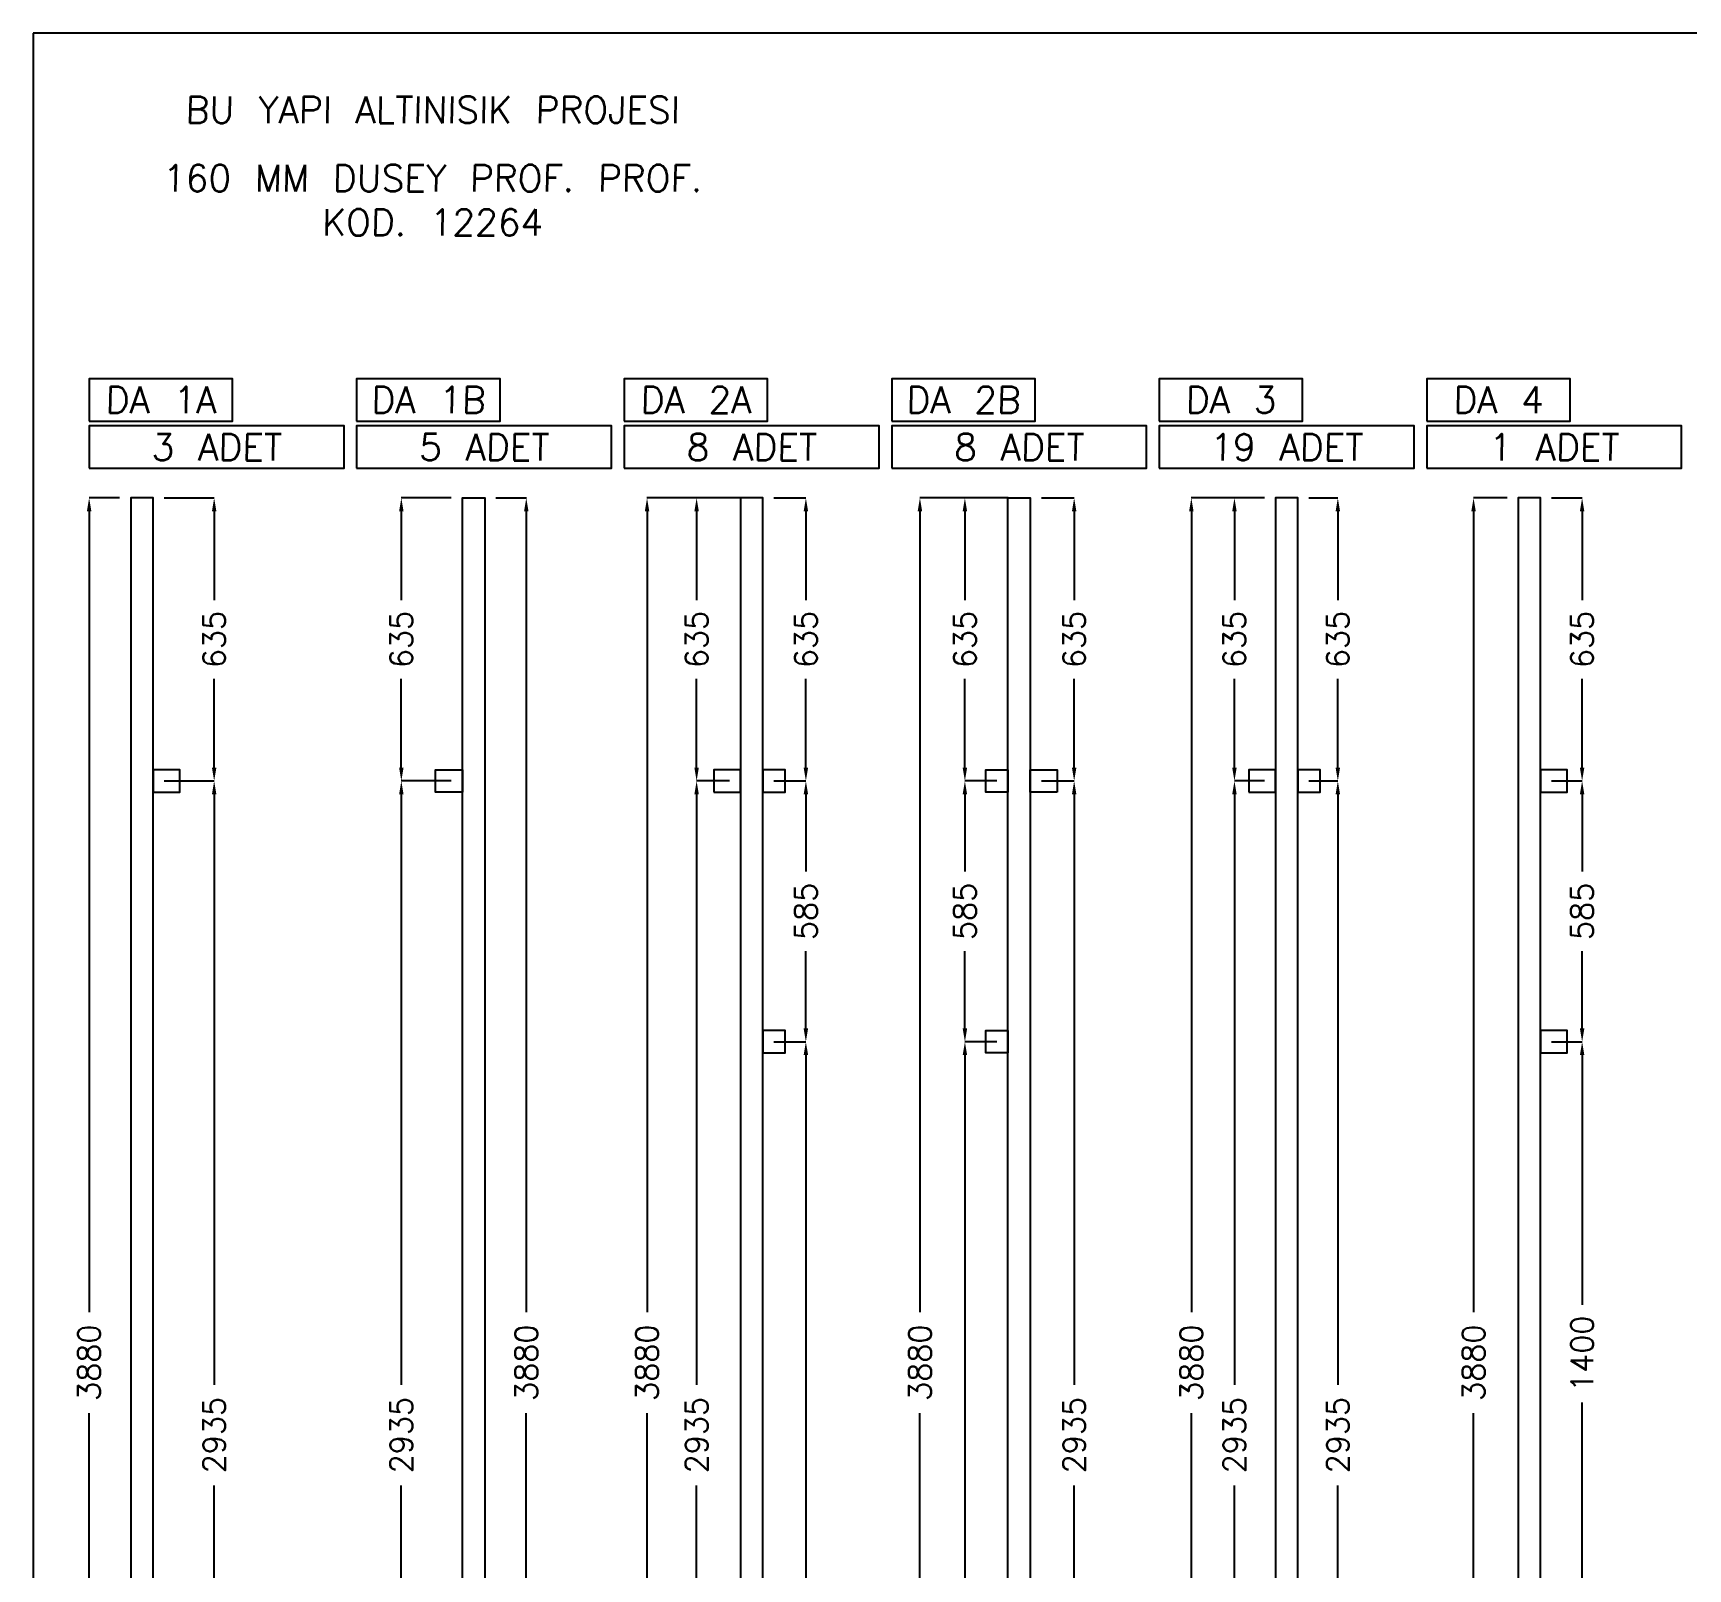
# Model space of a CAD drawing. Header units: millimetres. Extents: x -33420 to 34864, y -1491 to 37154.
# Drawn here: x -19113 to -15401, y 1955 to 5401 of the extents above; entities that cross this region are included whole.
import ezdxf

# ---------------------------------------------------------------- set-up
doc = ezdxf.new("R2010")
doc.units = ezdxf.units.MM
doc.layers.add('- ÖLÇÜ', color=7, linetype='Continuous', lineweight=9)
for name, color, linetype in [('--- KODLAMA', 7, 'Continuous'), ('--- PROF. DÜŞEY', 7, 'Continuous'), ('--- PROF. YATAY', 7, 'Continuous')]:
    doc.layers.add(name, color=color, linetype=linetype)
doc.styles.add('RomanS', font='romans.shx')
doc.styles.add('STL', font='txt.shx', dxfattribs={"oblique": 1})
doc.dimstyles.new('KOMP-ÖLÇÜ', dxfattribs={"dimtxt": 50, "dimasz": 30, "dimexe": 0.18, "dimexo": 25, "dimgap": 25, "dimtad": 0, "dimdec": 0, "dimzin": 0, "dimdsep": 46, "dimtxsty": 'RomanS', "dimcen": 0.09, "dimclrt": 256, "dimadec": 0, "dimazin": 0, "dimtfac": 1, "dimtdec": 0, "dimtofl": 0, "dimtmove": 0, "dimatfit": 3, "dimfxl": 1, "dimtolj": 1, "dimtzin": 0, "dimarcsym": 0})

# ---------------------------------------------------------------- blocks, each defined once
blk = doc.blocks.new('*D87')
at = {"layer": '- ÖLÇÜ', "color": 0, "linetype": 'Continuous', "lineweight": -2, "transparency": 16777216}
for p, q in [((-18074.9, 4357.6), (-18006.4, 4357.6)), ((-18006.6, 4327.6), (-18006.6, 2530.7)), ((-18006.6, 507.6), (-18006.6, 2304.5)), ((-18074.9, 477.6), (-18006.4, 477.6))]:
    blk.add_line(p, q, dxfattribs=at)
at = {"layer": '- ÖLÇÜ', "color": 0, "linetype": 'Continuous', "transparency": 16777216}
for points in [[(-18011.6, 4327.6), (-18001.6, 4327.6), (-18006.6, 4357.6)], [(-18011.6, 507.6), (-18001.6, 507.6), (-18006.6, 477.6)]]:
    blk.add_solid(points, dxfattribs=at)
at = {"layer": 'Defpoints', "color": 0, "linetype": 'Continuous', "transparency": 16777216}
for p in [(-18099.9, 4357.6), (-18006.6, 4357.6), (-18099.9, 477.6)]:
    blk.add_point(p, dxfattribs=at)
at = {"layer": '- ÖLÇÜ', "linetype": 'Continuous', "transparency": 16777216, "insert": (-18006.6, 2417.6), "char_height": 50, "attachment_point": 5, "rotation": 90, "style": 'RomanS'}
blk.add_mtext('\\A1;3880', dxfattribs=at)
blk = doc.blocks.new('*D88')
at = {"layer": '- ÖLÇÜ', "color": 0, "linetype": 'Continuous', "lineweight": -2, "transparency": 16777216}
for p, q in [((-18174.9, 3722.6), (-18287.1, 3722.6)), ((-18286.9, 3692.6), (-18286.9, 2368.2)), ((-18286.9, 817.6), (-18286.9, 2142)), ((-18174.9, 787.6), (-18287.1, 787.6))]:
    blk.add_line(p, q, dxfattribs=at)
at = {"layer": '- ÖLÇÜ', "color": 0, "linetype": 'Continuous', "transparency": 16777216}
for points in [[(-18291.9, 3692.6), (-18281.9, 3692.6), (-18286.9, 3722.6)], [(-18291.9, 817.6), (-18281.9, 817.6), (-18286.9, 787.6)]]:
    blk.add_solid(points, dxfattribs=at)
at = {"layer": 'Defpoints', "color": 0, "linetype": 'Continuous', "transparency": 16777216}
for p in [(-18286.9, 3722.6), (-18149.9, 3722.6), (-18149.9, 787.6)]:
    blk.add_point(p, dxfattribs=at)
at = {"layer": '- ÖLÇÜ', "linetype": 'Continuous', "transparency": 16777216, "insert": (-18286.9, 2255.1), "char_height": 50, "attachment_point": 5, "rotation": 90, "style": 'RomanS'}
blk.add_mtext('\\A1;2935', dxfattribs=at)
blk = doc.blocks.new('*D89')
at = {"layer": '- ÖLÇÜ', "color": 0, "linetype": 'Continuous', "lineweight": -2, "transparency": 16777216}
for p, q in [((-18174.9, 4357.6), (-18287.1, 4357.6)), ((-18286.9, 4327.6), (-18286.9, 4128.2)), ((-18286.9, 3752.6), (-18286.9, 3952)), ((-18174.9, 3722.6), (-18287.1, 3722.6))]:
    blk.add_line(p, q, dxfattribs=at)
at = {"layer": '- ÖLÇÜ', "color": 0, "linetype": 'Continuous', "transparency": 16777216}
for points in [[(-18291.9, 4327.6), (-18281.9, 4327.6), (-18286.9, 4357.6)], [(-18291.9, 3752.6), (-18281.9, 3752.6), (-18286.9, 3722.6)]]:
    blk.add_solid(points, dxfattribs=at)
at = {"layer": 'Defpoints', "color": 0, "linetype": 'Continuous', "transparency": 16777216}
for p in [(-18286.9, 4357.6), (-18149.9, 4357.6), (-18149.9, 3722.6)]:
    blk.add_point(p, dxfattribs=at)
at = {"layer": '- ÖLÇÜ', "linetype": 'Continuous', "transparency": 16777216, "insert": (-18286.9, 4040.1), "char_height": 50, "attachment_point": 5, "rotation": 90, "style": 'RomanS'}
blk.add_mtext('\\A1;635', dxfattribs=at)
blk = doc.blocks.new('*D94')
at = {"layer": '- ÖLÇÜ', "color": 0, "linetype": 'Continuous', "lineweight": -2, "transparency": 16777216}
for p, q in [((-17551.1, 3722.6), (-17624.8, 3722.6)), ((-17624.6, 3692.6), (-17624.6, 2368.2)), ((-17624.6, 817.6), (-17624.6, 2142)), ((-17551.1, 787.6), (-17624.8, 787.6))]:
    blk.add_line(p, q, dxfattribs=at)
at = {"layer": '- ÖLÇÜ', "color": 0, "linetype": 'Continuous', "transparency": 16777216}
for points in [[(-17629.6, 3692.6), (-17619.6, 3692.6), (-17624.6, 3722.6)], [(-17629.6, 817.6), (-17619.6, 817.6), (-17624.6, 787.6)]]:
    blk.add_solid(points, dxfattribs=at)
at = {"layer": 'Defpoints', "color": 0, "linetype": 'Continuous', "transparency": 16777216}
for p in [(-17624.6, 3722.6), (-17526.1, 3722.6), (-17526.1, 787.6)]:
    blk.add_point(p, dxfattribs=at)
at = {"layer": '- ÖLÇÜ', "linetype": 'Continuous', "transparency": 16777216, "insert": (-17624.6, 2255.1), "char_height": 50, "attachment_point": 5, "rotation": 90, "style": 'RomanS'}
blk.add_mtext('\\A1;2935', dxfattribs=at)
blk = doc.blocks.new('*D95')
at = {"layer": '- ÖLÇÜ', "color": 0, "linetype": 'Continuous', "lineweight": -2, "transparency": 16777216}
for p, q in [((-17551.1, 4357.6), (-17624.8, 4357.6)), ((-17624.6, 4327.6), (-17624.6, 4128.2)), ((-17624.6, 3752.6), (-17624.6, 3952)), ((-17551.1, 3722.6), (-17624.8, 3722.6))]:
    blk.add_line(p, q, dxfattribs=at)
at = {"layer": '- ÖLÇÜ', "color": 0, "linetype": 'Continuous', "transparency": 16777216}
for points in [[(-17629.6, 4327.6), (-17619.6, 4327.6), (-17624.6, 4357.6)], [(-17629.6, 3752.6), (-17619.6, 3752.6), (-17624.6, 3722.6)]]:
    blk.add_solid(points, dxfattribs=at)
at = {"layer": 'Defpoints', "color": 0, "linetype": 'Continuous', "transparency": 16777216}
for p in [(-17624.6, 4357.6), (-17526.1, 4357.6), (-17526.1, 3722.6)]:
    blk.add_point(p, dxfattribs=at)
at = {"layer": '- ÖLÇÜ', "linetype": 'Continuous', "transparency": 16777216, "insert": (-17624.6, 4040.1), "char_height": 50, "attachment_point": 5, "rotation": 90, "style": 'RomanS'}
blk.add_mtext('\\A1;635', dxfattribs=at)
blk = doc.blocks.new('*D96')
at = {"layer": '- ÖLÇÜ', "color": 0, "linetype": 'Continuous', "lineweight": -2, "transparency": 16777216}
for p, q in [((-17451.1, 4357.6), (-17379.3, 4357.6)), ((-17379.5, 4327.6), (-17379.5, 4128.2)), ((-17379.5, 3752.6), (-17379.5, 3952)), ((-17451.1, 3722.6), (-17379.3, 3722.6))]:
    blk.add_line(p, q, dxfattribs=at)
at = {"layer": '- ÖLÇÜ', "color": 0, "linetype": 'Continuous', "transparency": 16777216}
for points in [[(-17384.5, 4327.6), (-17374.5, 4327.6), (-17379.5, 4357.6)], [(-17384.5, 3752.6), (-17374.5, 3752.6), (-17379.5, 3722.6)]]:
    blk.add_solid(points, dxfattribs=at)
at = {"layer": 'Defpoints', "color": 0, "linetype": 'Continuous', "transparency": 16777216}
for p in [(-17476.1, 4357.6), (-17476.1, 3722.6), (-17379.5, 3722.6)]:
    blk.add_point(p, dxfattribs=at)
at = {"layer": '- ÖLÇÜ', "linetype": 'Continuous', "transparency": 16777216, "insert": (-17379.5, 4040.1), "char_height": 50, "attachment_point": 5, "rotation": 90, "style": 'RomanS'}
blk.add_mtext('\\A1;635', dxfattribs=at)
blk = doc.blocks.new('*D97')
at = {"layer": '- ÖLÇÜ', "color": 0, "linetype": 'Continuous', "lineweight": -2, "transparency": 16777216}
for p, q in [((-17451.1, 3722.6), (-17379.3, 3722.6)), ((-17379.5, 3692.6), (-17379.5, 3519.4)), ((-17379.5, 3167.6), (-17379.5, 3340.8)), ((-17451.1, 3137.6), (-17379.3, 3137.6))]:
    blk.add_line(p, q, dxfattribs=at)
at = {"layer": '- ÖLÇÜ', "color": 0, "linetype": 'Continuous', "transparency": 16777216}
for points in [[(-17384.5, 3692.6), (-17374.5, 3692.6), (-17379.5, 3722.6)], [(-17384.5, 3167.6), (-17374.5, 3167.6), (-17379.5, 3137.6)]]:
    blk.add_solid(points, dxfattribs=at)
at = {"layer": 'Defpoints', "color": 0, "linetype": 'Continuous', "transparency": 16777216}
for p in [(-17476.1, 3722.6), (-17476.1, 3137.6), (-17379.5, 3137.6)]:
    blk.add_point(p, dxfattribs=at)
at = {"layer": '- ÖLÇÜ', "linetype": 'Continuous', "transparency": 16777216, "insert": (-17379.5, 3430.1), "char_height": 50, "attachment_point": 5, "rotation": 90, "style": 'RomanS'}
blk.add_mtext('\\A1;585', dxfattribs=at)
blk = doc.blocks.new('*D98')
at = {"layer": '- ÖLÇÜ', "color": 0, "linetype": 'Continuous', "lineweight": -2, "transparency": 16777216}
for p, q in [((-17451.1, 3137.6), (-17379.3, 3137.6)), ((-17379.5, 3107.6), (-17379.5, 1920.7)), ((-17379.5, 507.6), (-17379.5, 1694.5)), ((-17451.1, 477.6), (-17379.3, 477.6))]:
    blk.add_line(p, q, dxfattribs=at)
at = {"layer": '- ÖLÇÜ', "color": 0, "linetype": 'Continuous', "transparency": 16777216}
for points in [[(-17384.5, 3107.6), (-17374.5, 3107.6), (-17379.5, 3137.6)], [(-17384.5, 507.6), (-17374.5, 507.6), (-17379.5, 477.6)]]:
    blk.add_solid(points, dxfattribs=at)
at = {"layer": 'Defpoints', "color": 0, "linetype": 'Continuous', "transparency": 16777216}
for p in [(-17476.1, 3137.6), (-17476.1, 477.6), (-17379.5, 477.6)]:
    blk.add_point(p, dxfattribs=at)
at = {"layer": '- ÖLÇÜ', "linetype": 'Continuous', "transparency": 16777216, "insert": (-17379.5, 1807.6), "char_height": 50, "attachment_point": 5, "rotation": 90, "style": 'RomanS'}
blk.add_mtext('\\A1;2660', dxfattribs=at)
blk = doc.blocks.new('*D99')
at = {"layer": '- ÖLÇÜ', "color": 0, "linetype": 'Continuous', "lineweight": -2, "transparency": 16777216}
for p, q in [((-17526.1, 4357.6), (-17735.9, 4357.6)), ((-17735.7, 4327.6), (-17735.7, 2530.7)), ((-17735.7, 507.6), (-17735.7, 2304.5)), ((-17526.1, 477.6), (-17735.9, 477.6))]:
    blk.add_line(p, q, dxfattribs=at)
at = {"layer": '- ÖLÇÜ', "color": 0, "linetype": 'Continuous', "transparency": 16777216}
for points in [[(-17740.7, 4327.6), (-17730.7, 4327.6), (-17735.7, 4357.6)], [(-17740.7, 507.6), (-17730.7, 507.6), (-17735.7, 477.6)]]:
    blk.add_solid(points, dxfattribs=at)
at = {"layer": 'Defpoints', "color": 0, "linetype": 'Continuous', "transparency": 16777216}
for p in [(-17501.1, 4357.6), (-17735.7, 477.6), (-17501.1, 477.6)]:
    blk.add_point(p, dxfattribs=at)
at = {"layer": '- ÖLÇÜ', "linetype": 'Continuous', "transparency": 16777216, "insert": (-17735.7, 2417.6), "char_height": 50, "attachment_point": 5, "rotation": 90, "style": 'RomanS'}
blk.add_mtext('\\A1;3880', dxfattribs=at)
blk = doc.blocks.new('*D101')
at = {"layer": '- ÖLÇÜ', "color": 0, "linetype": 'Continuous', "lineweight": -2, "transparency": 16777216}
for p, q in [((-16851.1, 3722.6), (-16777.5, 3722.6)), ((-16777.7, 3692.6), (-16777.7, 2368.2)), ((-16777.7, 817.6), (-16777.7, 2142)), ((-16851.1, 787.6), (-16777.5, 787.6))]:
    blk.add_line(p, q, dxfattribs=at)
at = {"layer": '- ÖLÇÜ', "color": 0, "linetype": 'Continuous', "transparency": 16777216}
for points in [[(-16782.7, 3692.6), (-16772.7, 3692.6), (-16777.7, 3722.6)], [(-16782.7, 817.6), (-16772.7, 817.6), (-16777.7, 787.6)]]:
    blk.add_solid(points, dxfattribs=at)
at = {"layer": 'Defpoints', "color": 0, "linetype": 'Continuous', "transparency": 16777216}
for p in [(-16876.1, 3722.6), (-16777.7, 3722.6), (-16876.1, 787.6)]:
    blk.add_point(p, dxfattribs=at)
at = {"layer": '- ÖLÇÜ', "linetype": 'Continuous', "transparency": 16777216, "insert": (-16777.7, 2255.1), "char_height": 50, "attachment_point": 5, "rotation": 90, "style": 'RomanS'}
blk.add_mtext('\\A1;2935', dxfattribs=at)
blk = doc.blocks.new('*D102')
at = {"layer": '- ÖLÇÜ', "color": 0, "linetype": 'Continuous', "lineweight": -2, "transparency": 16777216}
for p, q in [((-16851.1, 4357.6), (-16777.5, 4357.6)), ((-16777.7, 4327.6), (-16777.7, 4128.2)), ((-16777.7, 3752.6), (-16777.7, 3952)), ((-16851.1, 3722.6), (-16777.5, 3722.6))]:
    blk.add_line(p, q, dxfattribs=at)
at = {"layer": '- ÖLÇÜ', "color": 0, "linetype": 'Continuous', "transparency": 16777216}
for points in [[(-16782.7, 4327.6), (-16772.7, 4327.6), (-16777.7, 4357.6)], [(-16782.7, 3752.6), (-16772.7, 3752.6), (-16777.7, 3722.6)]]:
    blk.add_solid(points, dxfattribs=at)
at = {"layer": 'Defpoints', "color": 0, "linetype": 'Continuous', "transparency": 16777216}
for p in [(-16876.1, 4357.6), (-16777.7, 4357.6), (-16876.1, 3722.6)]:
    blk.add_point(p, dxfattribs=at)
at = {"layer": '- ÖLÇÜ', "linetype": 'Continuous', "transparency": 16777216, "insert": (-16777.7, 4040.1), "char_height": 50, "attachment_point": 5, "rotation": 90, "style": 'RomanS'}
blk.add_mtext('\\A1;635', dxfattribs=at)
blk = doc.blocks.new('*D103')
at = {"layer": '- ÖLÇÜ', "color": 0, "linetype": 'Continuous', "lineweight": -2, "transparency": 16777216}
for p, q in [((-16951.1, 4357.6), (-17023, 4357.6)), ((-17022.8, 4327.6), (-17022.8, 4128.2)), ((-17022.8, 3752.6), (-17022.8, 3952)), ((-16951.1, 3722.6), (-17023, 3722.6))]:
    blk.add_line(p, q, dxfattribs=at)
at = {"layer": '- ÖLÇÜ', "color": 0, "linetype": 'Continuous', "transparency": 16777216}
for points in [[(-17027.8, 4327.6), (-17017.8, 4327.6), (-17022.8, 4357.6)], [(-17027.8, 3752.6), (-17017.8, 3752.6), (-17022.8, 3722.6)]]:
    blk.add_solid(points, dxfattribs=at)
at = {"layer": 'Defpoints', "color": 0, "linetype": 'Continuous', "transparency": 16777216}
for p in [(-16926.1, 4357.6), (-17022.8, 3722.6), (-16926.1, 3722.6)]:
    blk.add_point(p, dxfattribs=at)
at = {"layer": '- ÖLÇÜ', "linetype": 'Continuous', "transparency": 16777216, "insert": (-17022.8, 4040.1), "char_height": 50, "attachment_point": 5, "rotation": 90, "style": 'RomanS'}
blk.add_mtext('\\A1;635', dxfattribs=at)
blk = doc.blocks.new('*D104')
at = {"layer": '- ÖLÇÜ', "color": 0, "linetype": 'Continuous', "lineweight": -2, "transparency": 16777216}
for p, q in [((-16951.1, 3722.6), (-17023, 3722.6)), ((-17022.8, 3692.6), (-17022.8, 3519.4)), ((-17022.8, 3167.6), (-17022.8, 3340.8)), ((-16951.1, 3137.6), (-17023, 3137.6))]:
    blk.add_line(p, q, dxfattribs=at)
at = {"layer": '- ÖLÇÜ', "color": 0, "linetype": 'Continuous', "transparency": 16777216}
for points in [[(-17027.8, 3692.6), (-17017.8, 3692.6), (-17022.8, 3722.6)], [(-17027.8, 3167.6), (-17017.8, 3167.6), (-17022.8, 3137.6)]]:
    blk.add_solid(points, dxfattribs=at)
at = {"layer": 'Defpoints', "color": 0, "linetype": 'Continuous', "transparency": 16777216}
for p in [(-16926.1, 3722.6), (-17022.8, 3137.6), (-16926.1, 3137.6)]:
    blk.add_point(p, dxfattribs=at)
at = {"layer": '- ÖLÇÜ', "linetype": 'Continuous', "transparency": 16777216, "insert": (-17022.8, 3430.1), "char_height": 50, "attachment_point": 5, "rotation": 90, "style": 'RomanS'}
blk.add_mtext('\\A1;585', dxfattribs=at)
blk = doc.blocks.new('*D105')
at = {"layer": '- ÖLÇÜ', "color": 0, "linetype": 'Continuous', "lineweight": -2, "transparency": 16777216}
for p, q in [((-16951.1, 3137.6), (-17023, 3137.6)), ((-17022.8, 3107.6), (-17022.8, 1920.7)), ((-17022.8, 507.6), (-17022.8, 1694.5)), ((-16951.1, 477.6), (-17023, 477.6))]:
    blk.add_line(p, q, dxfattribs=at)
at = {"layer": '- ÖLÇÜ', "color": 0, "linetype": 'Continuous', "transparency": 16777216}
for points in [[(-17027.8, 3107.6), (-17017.8, 3107.6), (-17022.8, 3137.6)], [(-17027.8, 507.6), (-17017.8, 507.6), (-17022.8, 477.6)]]:
    blk.add_solid(points, dxfattribs=at)
at = {"layer": 'Defpoints', "color": 0, "linetype": 'Continuous', "transparency": 16777216}
for p in [(-16926.1, 3137.6), (-17022.8, 477.6), (-16926.1, 477.6)]:
    blk.add_point(p, dxfattribs=at)
at = {"layer": '- ÖLÇÜ', "linetype": 'Continuous', "transparency": 16777216, "insert": (-17022.8, 1807.6), "char_height": 50, "attachment_point": 5, "rotation": 90, "style": 'RomanS'}
blk.add_mtext('\\A1;2660', dxfattribs=at)
blk = doc.blocks.new('*D106')
at = {"layer": '- ÖLÇÜ', "color": 0, "linetype": 'Continuous', "lineweight": -2, "transparency": 16777216}
for p, q in [((-16926.1, 4357.6), (-17123.9, 4357.6)), ((-17123.7, 4327.6), (-17123.7, 2530.7)), ((-17123.7, 507.6), (-17123.7, 2304.5)), ((-16926.1, 477.6), (-17123.9, 477.6))]:
    blk.add_line(p, q, dxfattribs=at)
at = {"layer": '- ÖLÇÜ', "color": 0, "linetype": 'Continuous', "transparency": 16777216}
for points in [[(-17128.7, 4327.6), (-17118.7, 4327.6), (-17123.7, 4357.6)], [(-17128.7, 507.6), (-17118.7, 507.6), (-17123.7, 477.6)]]:
    blk.add_solid(points, dxfattribs=at)
at = {"layer": 'Defpoints', "color": 0, "linetype": 'Continuous', "transparency": 16777216}
for p in [(-16901.1, 4357.6), (-17123.7, 477.6), (-16901.1, 477.6)]:
    blk.add_point(p, dxfattribs=at)
at = {"layer": '- ÖLÇÜ', "linetype": 'Continuous', "transparency": 16777216, "insert": (-17123.7, 2417.6), "char_height": 50, "attachment_point": 5, "rotation": 90, "style": 'RomanS'}
blk.add_mtext('\\A1;3880', dxfattribs=at)
blk = doc.blocks.new('*D108')
at = {"layer": '- ÖLÇÜ', "color": 0, "linetype": 'Continuous', "lineweight": -2, "transparency": 16777216}
for p, q in [((-16351.1, 3722.6), (-16418.4, 3722.6)), ((-16418.2, 3692.6), (-16418.2, 2368.2)), ((-16418.2, 817.6), (-16418.2, 2142)), ((-16351.1, 787.6), (-16418.4, 787.6))]:
    blk.add_line(p, q, dxfattribs=at)
at = {"layer": '- ÖLÇÜ', "color": 0, "linetype": 'Continuous', "transparency": 16777216}
for points in [[(-16423.2, 3692.6), (-16413.2, 3692.6), (-16418.2, 3722.6)], [(-16423.2, 817.6), (-16413.2, 817.6), (-16418.2, 787.6)]]:
    blk.add_solid(points, dxfattribs=at)
at = {"layer": 'Defpoints', "color": 0, "linetype": 'Continuous', "transparency": 16777216}
for p in [(-16418.2, 3722.6), (-16326.1, 3722.6), (-16326.1, 787.6)]:
    blk.add_point(p, dxfattribs=at)
at = {"layer": '- ÖLÇÜ', "linetype": 'Continuous', "transparency": 16777216, "insert": (-16418.2, 2255.1), "char_height": 50, "attachment_point": 5, "rotation": 90, "style": 'RomanS'}
blk.add_mtext('\\A1;2935', dxfattribs=at)
blk = doc.blocks.new('*D109')
at = {"layer": '- ÖLÇÜ', "color": 0, "linetype": 'Continuous', "lineweight": -2, "transparency": 16777216}
for p, q in [((-16351.1, 4357.6), (-16418.4, 4357.6)), ((-16418.2, 4327.6), (-16418.2, 4128.2)), ((-16418.2, 3752.6), (-16418.2, 3952)), ((-16351.1, 3722.6), (-16418.4, 3722.6))]:
    blk.add_line(p, q, dxfattribs=at)
at = {"layer": '- ÖLÇÜ', "color": 0, "linetype": 'Continuous', "transparency": 16777216}
for points in [[(-16423.2, 4327.6), (-16413.2, 4327.6), (-16418.2, 4357.6)], [(-16423.2, 3752.6), (-16413.2, 3752.6), (-16418.2, 3722.6)]]:
    blk.add_solid(points, dxfattribs=at)
at = {"layer": 'Defpoints', "color": 0, "linetype": 'Continuous', "transparency": 16777216}
for p in [(-16418.2, 4357.6), (-16326.1, 4357.6), (-16326.1, 3722.6)]:
    blk.add_point(p, dxfattribs=at)
at = {"layer": '- ÖLÇÜ', "linetype": 'Continuous', "transparency": 16777216, "insert": (-16418.2, 4040.1), "char_height": 50, "attachment_point": 5, "rotation": 90, "style": 'RomanS'}
blk.add_mtext('\\A1;635', dxfattribs=at)
blk = doc.blocks.new('*D111')
at = {"layer": '- ÖLÇÜ', "color": 0, "linetype": 'Continuous', "lineweight": -2, "transparency": 16777216}
for p, q in [((-16251.1, 3722.6), (-16186.1, 3722.6)), ((-16186.3, 3692.6), (-16186.3, 2368.2)), ((-16186.3, 817.6), (-16186.3, 2142)), ((-16251.1, 787.6), (-16186.1, 787.6))]:
    blk.add_line(p, q, dxfattribs=at)
at = {"layer": '- ÖLÇÜ', "color": 0, "linetype": 'Continuous', "transparency": 16777216}
for points in [[(-16191.3, 3692.6), (-16181.3, 3692.6), (-16186.3, 3722.6)], [(-16191.3, 817.6), (-16181.3, 817.6), (-16186.3, 787.6)]]:
    blk.add_solid(points, dxfattribs=at)
at = {"layer": 'Defpoints', "color": 0, "linetype": 'Continuous', "transparency": 16777216}
for p in [(-16276.1, 3722.6), (-16186.3, 3722.6), (-16276.1, 787.6)]:
    blk.add_point(p, dxfattribs=at)
at = {"layer": '- ÖLÇÜ', "linetype": 'Continuous', "transparency": 16777216, "insert": (-16186.3, 2255.1), "char_height": 50, "attachment_point": 5, "rotation": 90, "style": 'RomanS'}
blk.add_mtext('\\A1;2935', dxfattribs=at)
blk = doc.blocks.new('*D112')
at = {"layer": '- ÖLÇÜ', "color": 0, "linetype": 'Continuous', "lineweight": -2, "transparency": 16777216}
for p, q in [((-16251.1, 4357.6), (-16186.1, 4357.6)), ((-16186.3, 4327.6), (-16186.3, 4128.2)), ((-16186.3, 3752.6), (-16186.3, 3952)), ((-16251.1, 3722.6), (-16186.1, 3722.6))]:
    blk.add_line(p, q, dxfattribs=at)
at = {"layer": '- ÖLÇÜ', "color": 0, "linetype": 'Continuous', "transparency": 16777216}
for points in [[(-16191.3, 4327.6), (-16181.3, 4327.6), (-16186.3, 4357.6)], [(-16191.3, 3752.6), (-16181.3, 3752.6), (-16186.3, 3722.6)]]:
    blk.add_solid(points, dxfattribs=at)
at = {"layer": 'Defpoints', "color": 0, "linetype": 'Continuous', "transparency": 16777216}
for p in [(-16276.1, 4357.6), (-16186.3, 4357.6), (-16276.1, 3722.6)]:
    blk.add_point(p, dxfattribs=at)
at = {"layer": '- ÖLÇÜ', "linetype": 'Continuous', "transparency": 16777216, "insert": (-16186.3, 4040.1), "char_height": 50, "attachment_point": 5, "rotation": 90, "style": 'RomanS'}
blk.add_mtext('\\A1;635', dxfattribs=at)
blk = doc.blocks.new('*D3')
at = {"layer": '- ÖLÇÜ', "color": 0, "linetype": 'Continuous', "lineweight": -2, "transparency": 16777216}
for p, q in [((-16351.1, 4357.6), (-16515.1, 4357.6)), ((-16514.9, 4327.6), (-16514.9, 2530.7)), ((-16514.9, 507.6), (-16514.9, 2304.5)), ((-16351.1, 477.6), (-16515.1, 477.6))]:
    blk.add_line(p, q, dxfattribs=at)
at = {"layer": '- ÖLÇÜ', "color": 0, "linetype": 'Continuous', "transparency": 16777216}
for points in [[(-16519.9, 4327.6), (-16509.9, 4327.6), (-16514.9, 4357.6)], [(-16519.9, 507.6), (-16509.9, 507.6), (-16514.9, 477.6)]]:
    blk.add_solid(points, dxfattribs=at)
at = {"layer": 'Defpoints', "color": 0, "linetype": 'Continuous', "transparency": 16777216}
for p in [(-16514.9, 4357.6), (-16326.1, 4357.6), (-16326.1, 477.6)]:
    blk.add_point(p, dxfattribs=at)
at = {"layer": '- ÖLÇÜ', "linetype": 'Continuous', "transparency": 16777216, "insert": (-16514.9, 2417.6), "char_height": 50, "attachment_point": 5, "rotation": 90, "style": 'RomanS'}
blk.add_mtext('\\A1;3880', dxfattribs=at)
blk = doc.blocks.new('*D113')
at = {"layer": '- ÖLÇÜ', "color": 0, "linetype": 'Continuous', "lineweight": -2, "transparency": 16777216}
for p, q in [((-18918.8, 4357.6), (-18987.2, 4357.6)), ((-18987.1, 4327.6), (-18987.1, 2530.7)), ((-18987.1, 507.6), (-18987.1, 2304.5)), ((-18918.8, 477.6), (-18987.2, 477.6))]:
    blk.add_line(p, q, dxfattribs=at)
at = {"layer": '- ÖLÇÜ', "color": 0, "linetype": 'Continuous', "transparency": 16777216}
for points in [[(-18992.1, 4327.6), (-18982.1, 4327.6), (-18987.1, 4357.6)], [(-18992.1, 507.6), (-18982.1, 507.6), (-18987.1, 477.6)]]:
    blk.add_solid(points, dxfattribs=at)
at = {"layer": 'Defpoints', "color": 0, "linetype": 'Continuous', "transparency": 16777216}
for p in [(-18987.1, 4357.6), (-18893.8, 4357.6), (-18893.8, 477.6)]:
    blk.add_point(p, dxfattribs=at)
at = {"layer": '- ÖLÇÜ', "linetype": 'Continuous', "transparency": 16777216, "insert": (-18987.1, 2417.6), "char_height": 50, "attachment_point": 5, "rotation": 90, "style": 'RomanS'}
blk.add_mtext('\\A1;3880', dxfattribs=at)
blk = doc.blocks.new('*D114')
at = {"layer": '- ÖLÇÜ', "color": 0, "linetype": 'Continuous', "lineweight": -2, "transparency": 16777216}
for p, q in [((-18818.8, 3722.6), (-18706.5, 3722.6)), ((-18706.7, 3692.6), (-18706.7, 2368.2)), ((-18706.7, 817.6), (-18706.7, 2142)), ((-18818.8, 787.6), (-18706.5, 787.6))]:
    blk.add_line(p, q, dxfattribs=at)
at = {"layer": '- ÖLÇÜ', "color": 0, "linetype": 'Continuous', "transparency": 16777216}
for points in [[(-18711.7, 3692.6), (-18701.7, 3692.6), (-18706.7, 3722.6)], [(-18711.7, 817.6), (-18701.7, 817.6), (-18706.7, 787.6)]]:
    blk.add_solid(points, dxfattribs=at)
at = {"layer": 'Defpoints', "color": 0, "linetype": 'Continuous', "transparency": 16777216}
for p in [(-18843.8, 3722.6), (-18706.7, 3722.6), (-18843.8, 787.6)]:
    blk.add_point(p, dxfattribs=at)
at = {"layer": '- ÖLÇÜ', "linetype": 'Continuous', "transparency": 16777216, "insert": (-18706.7, 2255.1), "char_height": 50, "attachment_point": 5, "rotation": 90, "style": 'RomanS'}
blk.add_mtext('\\A1;2935', dxfattribs=at)
blk = doc.blocks.new('*D115')
at = {"layer": '- ÖLÇÜ', "color": 0, "linetype": 'Continuous', "lineweight": -2, "transparency": 16777216}
for p, q in [((-18818.8, 4357.6), (-18706.5, 4357.6)), ((-18706.7, 4327.6), (-18706.7, 4128.2)), ((-18706.7, 3752.6), (-18706.7, 3952)), ((-18818.8, 3722.6), (-18706.5, 3722.6))]:
    blk.add_line(p, q, dxfattribs=at)
at = {"layer": '- ÖLÇÜ', "color": 0, "linetype": 'Continuous', "transparency": 16777216}
for points in [[(-18711.7, 4327.6), (-18701.7, 4327.6), (-18706.7, 4357.6)], [(-18711.7, 3752.6), (-18701.7, 3752.6), (-18706.7, 3722.6)]]:
    blk.add_solid(points, dxfattribs=at)
at = {"layer": 'Defpoints', "color": 0, "linetype": 'Continuous', "transparency": 16777216}
for p in [(-18843.8, 4357.6), (-18706.7, 4357.6), (-18843.8, 3722.6)]:
    blk.add_point(p, dxfattribs=at)
at = {"layer": '- ÖLÇÜ', "linetype": 'Continuous', "transparency": 16777216, "insert": (-18706.7, 4040.1), "char_height": 50, "attachment_point": 5, "rotation": 90, "style": 'RomanS'}
blk.add_mtext('\\A1;635', dxfattribs=at)
blk = doc.blocks.new('*D117')
at = {"layer": '- ÖLÇÜ', "color": 0, "linetype": 'Continuous', "lineweight": -2, "transparency": 16777216}
for p, q in [((-15806.9, 4357.6), (-15882.1, 4357.6)), ((-15881.9, 4327.6), (-15881.9, 2530.7)), ((-15881.9, 507.6), (-15881.9, 2304.5)), ((-15806.9, 477.6), (-15882.1, 477.6))]:
    blk.add_line(p, q, dxfattribs=at)
at = {"layer": '- ÖLÇÜ', "color": 0, "linetype": 'Continuous', "transparency": 16777216}
for points in [[(-15886.9, 4327.6), (-15876.9, 4327.6), (-15881.9, 4357.6)], [(-15886.9, 507.6), (-15876.9, 507.6), (-15881.9, 477.6)]]:
    blk.add_solid(points, dxfattribs=at)
at = {"layer": 'Defpoints', "color": 0, "linetype": 'Continuous', "transparency": 16777216}
for p in [(-15881.9, 4357.6), (-15781.9, 4357.6), (-15781.9, 477.6)]:
    blk.add_point(p, dxfattribs=at)
at = {"layer": '- ÖLÇÜ', "linetype": 'Continuous', "transparency": 16777216, "insert": (-15881.9, 2417.6), "char_height": 50, "attachment_point": 5, "rotation": 90, "style": 'RomanS'}
blk.add_mtext('\\A1;3880', dxfattribs=at)
blk = doc.blocks.new('*D120')
at = {"layer": '- ÖLÇÜ', "color": 0, "linetype": 'Continuous', "lineweight": -2, "transparency": 16777216}
for p, q in [((-15706.9, 3137.6), (-15638.3, 3137.6)), ((-15638.4, 3107.6), (-15638.4, 2547.1)), ((-15638.4, 1767.6), (-15638.4, 2328.1)), ((-15706.9, 1737.6), (-15638.3, 1737.6))]:
    blk.add_line(p, q, dxfattribs=at)
at = {"layer": '- ÖLÇÜ', "color": 0, "linetype": 'Continuous', "transparency": 16777216}
for points in [[(-15643.4, 3107.6), (-15633.4, 3107.6), (-15638.4, 3137.6)], [(-15643.4, 1767.6), (-15633.4, 1767.6), (-15638.4, 1737.6)]]:
    blk.add_solid(points, dxfattribs=at)
at = {"layer": 'Defpoints', "color": 0, "linetype": 'Continuous', "transparency": 16777216}
for p in [(-15731.9, 3137.6), (-15638.4, 3137.6), (-15731.9, 1737.6)]:
    blk.add_point(p, dxfattribs=at)
at = {"layer": '- ÖLÇÜ', "linetype": 'Continuous', "transparency": 16777216, "insert": (-15638.4, 2437.6), "char_height": 50, "attachment_point": 5, "rotation": 90, "style": 'RomanS'}
blk.add_mtext('\\A1;1400', dxfattribs=at)
blk = doc.blocks.new('*D121')
at = {"layer": '- ÖLÇÜ', "color": 0, "linetype": 'Continuous', "lineweight": -2, "transparency": 16777216}
for p, q in [((-15706.9, 3722.6), (-15638.3, 3722.6)), ((-15638.4, 3692.6), (-15638.4, 3519.4)), ((-15638.4, 3167.6), (-15638.4, 3340.8)), ((-15706.9, 3137.6), (-15638.3, 3137.6))]:
    blk.add_line(p, q, dxfattribs=at)
at = {"layer": '- ÖLÇÜ', "color": 0, "linetype": 'Continuous', "transparency": 16777216}
for points in [[(-15643.4, 3692.6), (-15633.4, 3692.6), (-15638.4, 3722.6)], [(-15643.4, 3167.6), (-15633.4, 3167.6), (-15638.4, 3137.6)]]:
    blk.add_solid(points, dxfattribs=at)
at = {"layer": 'Defpoints', "color": 0, "linetype": 'Continuous', "transparency": 16777216}
for p in [(-15731.9, 3722.6), (-15638.4, 3722.6), (-15731.9, 3137.6)]:
    blk.add_point(p, dxfattribs=at)
at = {"layer": '- ÖLÇÜ', "linetype": 'Continuous', "transparency": 16777216, "insert": (-15638.4, 3430.1), "char_height": 50, "attachment_point": 5, "rotation": 90, "style": 'RomanS'}
blk.add_mtext('\\A1;585', dxfattribs=at)
blk = doc.blocks.new('*D122')
at = {"layer": '- ÖLÇÜ', "color": 0, "linetype": 'Continuous', "lineweight": -2, "transparency": 16777216}
for p, q in [((-15706.9, 4357.6), (-15638.3, 4357.6)), ((-15638.4, 4327.6), (-15638.4, 4128.2)), ((-15638.4, 3752.6), (-15638.4, 3952)), ((-15706.9, 3722.6), (-15638.3, 3722.6))]:
    blk.add_line(p, q, dxfattribs=at)
at = {"layer": '- ÖLÇÜ', "color": 0, "linetype": 'Continuous', "transparency": 16777216}
for points in [[(-15643.4, 4327.6), (-15633.4, 4327.6), (-15638.4, 4357.6)], [(-15643.4, 3752.6), (-15633.4, 3752.6), (-15638.4, 3722.6)]]:
    blk.add_solid(points, dxfattribs=at)
at = {"layer": 'Defpoints', "color": 0, "linetype": 'Continuous', "transparency": 16777216}
for p in [(-15731.9, 4357.6), (-15638.4, 4357.6), (-15731.9, 3722.6)]:
    blk.add_point(p, dxfattribs=at)
at = {"layer": '- ÖLÇÜ', "linetype": 'Continuous', "transparency": 16777216, "insert": (-15638.4, 4040.1), "char_height": 50, "attachment_point": 5, "rotation": 90, "style": 'RomanS'}
blk.add_mtext('\\A1;635', dxfattribs=at)

msp = doc.modelspace()

# ---------------------------------------------------------------- linework, layer by layer
at = {"layer": '--- PROF. DÜŞEY', "linetype": 'Continuous'}
for points in [[(-18893.76, 477.57), (-18843.76, 477.57), (-18843.76, 4357.57), (-18893.76, 4357.57)], [(-18099.87, 477.57), (-18149.87, 477.57), (-18149.87, 4357.57), (-18099.87, 4357.57)], [(-17526.15, 477.57), (-17476.15, 477.57), (-17476.15, 4357.57), (-17526.15, 4357.57)], [(-16876.15, 477.57), (-16926.15, 477.57), (-16926.15, 4357.57), (-16876.15, 4357.57)], [(-16326.15, 477.57), (-16276.15, 477.57), (-16276.15, 4357.57), (-16326.15, 4357.57)], [(-15781.85, 477.57), (-15731.85, 477.57), (-15731.85, 4357.57), (-15781.85, 4357.57)]]:
    msp.add_lwpolyline(points, close=True, dxfattribs=at)
at = {"layer": '--- PROF. YATAY', "linetype": 'Continuous'}
for points in [[(-18843.76, 3697.62), (-18783.76, 3697.62), (-18783.76, 3747.62), (-18843.76, 3747.62)], [(-18149.87, 3697.62), (-18209.87, 3697.62), (-18209.87, 3747.62), (-18149.87, 3747.62)], [(-17586.15, 3697.62), (-17526.15, 3697.62), (-17526.15, 3747.62), (-17586.15, 3747.62)], [(-17476.15, 3697.62), (-17426.15, 3697.62), (-17426.15, 3747.62), (-17476.15, 3747.62)], [(-16926.15, 3697.62), (-16976.15, 3697.62), (-16976.15, 3747.62), (-16926.15, 3747.62)], [(-16816.15, 3697.62), (-16876.15, 3697.62), (-16876.15, 3747.62), (-16816.15, 3747.62)], [(-16386.15, 3697.62), (-16326.15, 3697.62), (-16326.15, 3747.62), (-16386.15, 3747.62)], [(-16276.15, 3697.62), (-16226.15, 3697.62), (-16226.15, 3747.62), (-16276.15, 3747.62)], [(-15731.85, 3697.57), (-15671.85, 3697.57), (-15671.85, 3747.57), (-15731.85, 3747.57)], [(-17476.15, 3112.62), (-17426.15, 3112.62), (-17426.15, 3162.62), (-17476.15, 3162.62)], [(-16926.15, 3112.62), (-16976.15, 3112.62), (-16976.15, 3162.62), (-16926.15, 3162.62)], [(-15731.85, 3112.57), (-15671.85, 3112.57), (-15671.85, 3162.57), (-15731.85, 3162.57)]]:
    msp.add_lwpolyline(points, close=True, dxfattribs=at)

# ---------------------------------------------------------------- texts
at = {"layer": '--- KODLAMA', "linetype": 'Continuous', "char_height": 59.4, "width": 288.18, "attachment_point": 5, "style": 'STL', "bg_fill": 3, "box_fill_scale": 1.3, "bg_fill_color": 256, "bg_fill_transparency": 0}
for s, insert in [('DA 1A', (-18826.15, 4577.65)), ('DA 1B', (-18226.15, 4577.65)), ('DA 2A', (-17626.15, 4577.65)), ('DA 2B', (-17026.15, 4577.65)), ('DA 3', (-16426.15, 4577.65)), ('DA 4', (-15826.15, 4577.65))]:
    msp.add_mtext(s, dxfattribs=dict(at, insert=insert))

# ---------------------------------------------------------------- dimensions: what is measured, and where the dimension line sits
at = {"layer": '- ÖLÇÜ', "linetype": 'Continuous'}
for p1, p2, distance, picture, middle in [((-18893.76, 477.57), (-18893.76, 4357.57), 93.3, '*D113', (-18987.07, 2417.57)), ((-18099.87, 477.57), (-18099.87, 4357.57), -93.3, '*D87', (-18006.56, 2417.57)), ((-17501.15, 4357.57), (-17501.15, 477.57), -234.56, '*D99', (-17735.71, 2417.57)), ((-17476.15, 4357.57), (-17476.15, 3722.62), 96.68, '*D96', (-17379.46, 4040.1)), ((-16901.15, 4357.57), (-16901.15, 477.57), -222.58, '*D106', (-17123.73, 2417.57)), ((-16926.15, 4357.57), (-16926.15, 3722.62), -96.68, '*D103', (-17022.83, 4040.1)), ((-16326.15, 477.57), (-16326.15, 4357.57), 188.76, '*D3', (-16514.91, 2417.57)), ((-15781.85, 477.57), (-15781.85, 4357.57), 100.05, '*D117', (-15881.91, 2417.57)), ((-18843.76, 787.62), (-18843.76, 3722.62), -137.08, '*D114', (-18706.68, 2255.12)), ((-18149.87, 787.62), (-18149.87, 3722.62), 137.08, '*D88', (-18286.95, 2255.12))]:
    dim = msp.add_aligned_dim(p1=p1, p2=p2, distance=distance, dimstyle='KOMP-ÖLÇÜ', dxfattribs=at)
    dim.commit()
    dim.dimension.update_dxf_attribs({"geometry": picture, "text_midpoint": middle})
for base, p1, p2, angle, picture, middle in [((-18706.68, 4357.57), (-18843.76, 3722.62), (-18843.76, 4357.57), 270, '*D115', (-18706.68, 4040.1)), ((-18286.95, 4357.57), (-18149.87, 3722.62), (-18149.87, 4357.57), 270, '*D89', (-18286.95, 4040.1)), ((-17624.6, 4357.57), (-17526.15, 3722.62), (-17526.15, 4357.57), 270, '*D95', (-17624.6, 4040.1)), ((-16777.7, 4357.57), (-16876.15, 3722.62), (-16876.15, 4357.57), 270, '*D102', (-16777.7, 4040.1)), ((-16418.17, 4357.57), (-16326.15, 3722.62), (-16326.15, 4357.57), 270, '*D109', (-16418.17, 4040.1)), ((-16186.27, 4357.57), (-16276.15, 3722.62), (-16276.15, 4357.57), 270, '*D112', (-16186.27, 4040.1)), ((-15638.44, 4357.57), (-15731.85, 3722.57), (-15731.85, 4357.57), 270, '*D122', (-15638.44, 4040.07)), ((-17624.6, 3722.62), (-17526.15, 787.62), (-17526.15, 3722.62), 270, '*D94', (-17624.6, 2255.12)), ((-17379.46, 3137.62), (-17476.15, 3722.62), (-17476.15, 3137.62), 90, '*D97', (-17379.46, 3430.12)), ((-17022.83, 3137.62), (-16926.15, 3722.62), (-16926.15, 3137.62), 90, '*D104', (-17022.83, 3430.12)), ((-16777.7, 3722.62), (-16876.15, 787.62), (-16876.15, 3722.62), 270, '*D101', (-16777.7, 2255.12)), ((-16418.17, 3722.62), (-16326.15, 787.62), (-16326.15, 3722.62), 270, '*D108', (-16418.17, 2255.12)), ((-16186.27, 3722.62), (-16276.15, 787.62), (-16276.15, 3722.62), 270, '*D111', (-16186.27, 2255.12)), ((-15638.44, 3722.57), (-15731.85, 3137.57), (-15731.85, 3722.57), 270, '*D121', (-15638.44, 3430.07)), ((-17379.46, 477.57), (-17476.15, 3137.62), (-17476.15, 477.57), 90, '*D98', (-17379.46, 1807.6)), ((-17022.83, 477.57), (-16926.15, 3137.62), (-16926.15, 477.57), 90, '*D105', (-17022.83, 1807.6)), ((-15638.44, 3137.57), (-15731.85, 1737.62), (-15731.85, 3137.57), 270, '*D120', (-15638.44, 2437.6))]:
    dim = msp.add_linear_dim(base=base, p1=p1, p2=p2, angle=angle, dimstyle='KOMP-ÖLÇÜ', override={"dimtmove": 1}, dxfattribs=at)
    dim.commit()
    dim.dimension.update_dxf_attribs({"geometry": picture, "text_midpoint": middle})

# ---------------------------------------------------------------- next in the draw order: linework, layer by layer
at = {"layer": '--- KODLAMA', "linetype": 'Continuous'}
for points in [[(-18987.07, 4530.13), (-18665.23, 4530.13), (-18665.23, 4625.17), (-18987.07, 4625.17)], [(-18387.07, 4530.13), (-18065.23, 4530.13), (-18065.23, 4625.17), (-18387.07, 4625.17)], [(-17787.07, 4530.13), (-17465.23, 4530.13), (-17465.23, 4625.17), (-17787.07, 4625.17)], [(-17187.07, 4530.13), (-16865.23, 4530.13), (-16865.23, 4625.17), (-17187.07, 4625.17)], [(-16587.07, 4530.13), (-16265.23, 4530.13), (-16265.23, 4625.17), (-16587.07, 4625.17)], [(-15987.07, 4530.13), (-15665.23, 4530.13), (-15665.23, 4625.17), (-15987.07, 4625.17)]]:
    msp.add_lwpolyline(points, close=True, dxfattribs=at)

# ---------------------------------------------------------------- next in the draw order: texts
at = {"layer": '--- KODLAMA', "linetype": 'Continuous', "char_height": 59.4, "width": 538.18, "attachment_point": 5, "style": 'STL', "bg_fill": 3, "box_fill_scale": 1.3, "bg_fill_color": 256, "bg_fill_transparency": 0}
for s, insert in [('3 ADET', (-18701.15, 4471.65)), ('5 ADET', (-18101.15, 4471.65)), ('8 ADET', (-17501.15, 4471.65)), ('8 ADET', (-16901.15, 4471.65)), ('19 ADET', (-16301.15, 4471.65)), ('1 ADET', (-15701.15, 4471.65))]:
    msp.add_mtext(s, dxfattribs=dict(at, insert=insert))

# ---------------------------------------------------------------- next in the draw order: linework, layer by layer
at = {"layer": '--- KODLAMA', "linetype": 'Continuous'}
for points in [[(-18987.07, 4424.13), (-18415.23, 4424.13), (-18415.23, 4519.17), (-18987.07, 4519.17)], [(-18387.07, 4424.13), (-17815.23, 4424.13), (-17815.23, 4519.17), (-18387.07, 4519.17)], [(-17787.07, 4424.13), (-17215.23, 4424.13), (-17215.23, 4519.17), (-17787.07, 4519.17)], [(-17187.07, 4424.13), (-16615.23, 4424.13), (-16615.23, 4519.17), (-17187.07, 4519.17)], [(-16587.07, 4424.13), (-16015.23, 4424.13), (-16015.23, 4519.17), (-16587.07, 4519.17)], [(-15987.07, 4424.13), (-15415.23, 4424.13), (-15415.23, 4519.17), (-15987.07, 4519.17)]]:
    msp.add_lwpolyline(points, close=True, dxfattribs=at)
at = {"linetype": 'Continuous'}
msp.add_lwpolyline([(-19112.81, 5400.54), (-19112.81, -1490.73), (-14190.48, -1490.73), (-14190.48, 5400.54)], close=True, dxfattribs=at)

# ---------------------------------------------------------------- next in the draw order: texts
at = {"layer": '--- KODLAMA', "linetype": 'Continuous', "char_height": 59.4, "width": 1478.269, "attachment_point": 5, "style": 'STL', "bg_fill": 3, "box_fill_scale": 1.3, "bg_fill_color": 256, "bg_fill_transparency": 0}
for s, insert in [('BU YAPI ALTINISIK PROJESI ', (-18217.03, 5228.38)), ('160 MM DUSEY PROF. PROF. KOD. 12264', (-18217.03, 5025.39))]:
    msp.add_mtext(s, dxfattribs=dict(at, insert=insert))

doc.saveas('drawing.dxf')
